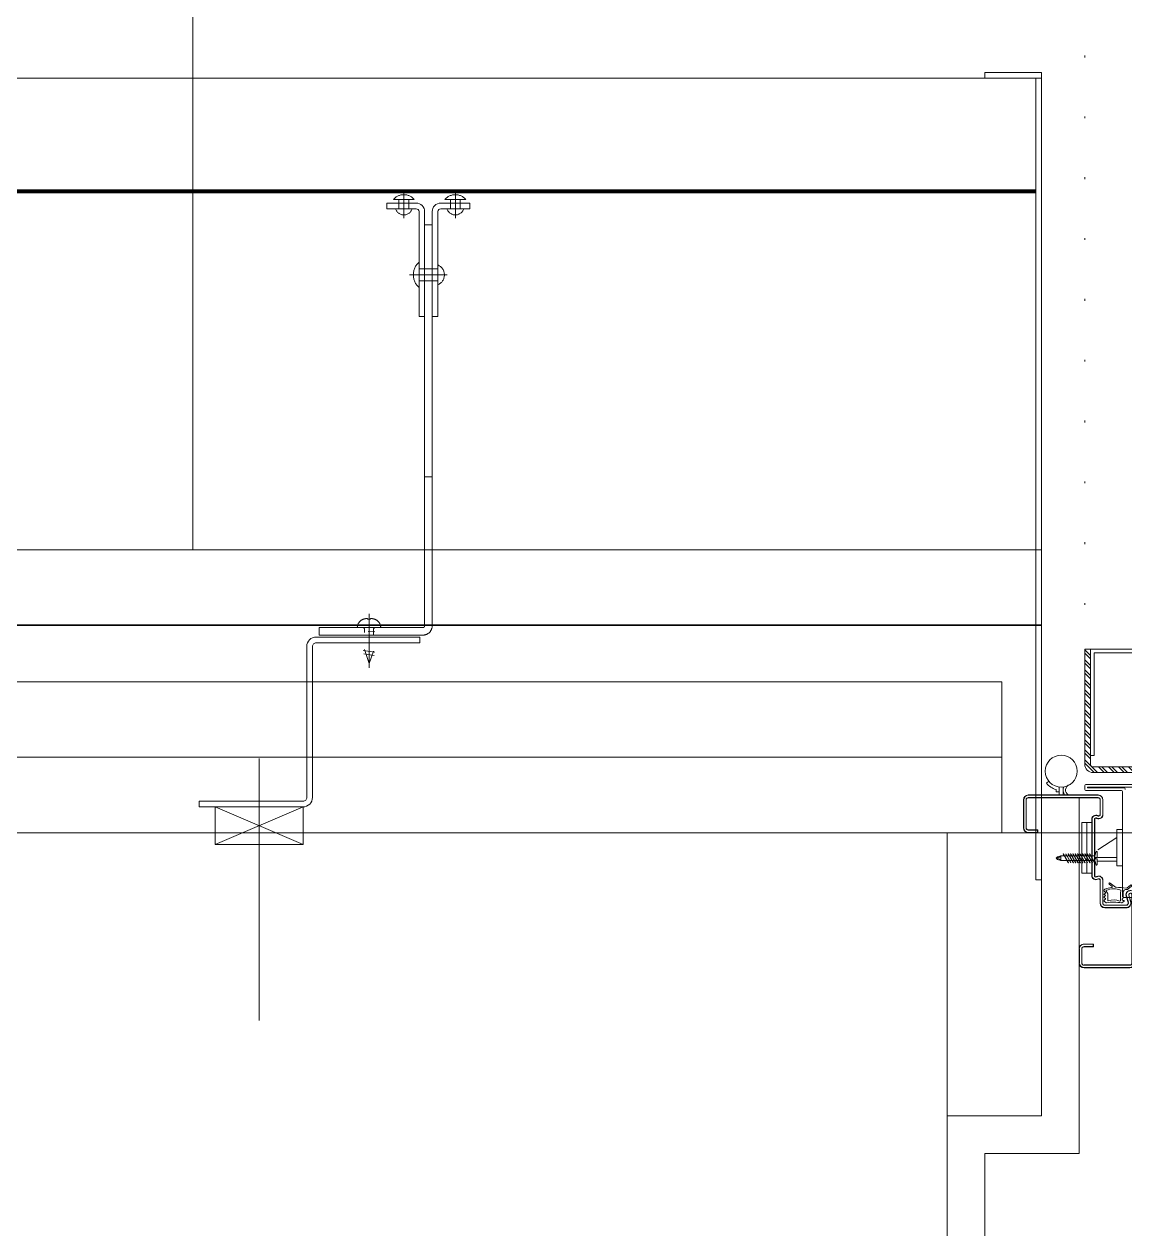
# Model space of a CAD drawing. Extents: x -2050 to 29725, y -1777 to 6820.
# Drawn here: x 4013.6 to 4071.9, y 2804 to 2867.9 of the extents above; entities that cross this region are included whole.
import ezdxf
from ezdxf.enums import TextEntityAlignment as Align

# ---------------------------------------------------------------- set-up
doc = ezdxf.new("R2010")
doc.units = 0
doc.header["$LTSCALE"] = 25
doc.header["$MEASUREMENT"] = 0
doc.linetypes.add('DOT2', pattern=[0.125, 0, -0.125])
doc.layers.get('0').update_dxf_attribs({"color": 9, "lineweight": 9})
for name, color, linetype, lineweight in [('00', 9, 'Continuous', 9), ('01', 9, 'Continuous', 9), ('06D', 9, 'Continuous', 9), ('09', 9, 'Continuous', 9), ('10', 9, 'Continuous', 9), ('14', 9, 'Continuous', 9), ('20', 9, 'DOT2', 9), ('22', 8, 'Continuous', 9), ('33', 9, 'BATTING', 9), ('40B', 9, 'Continuous', 9)]:
    doc.layers.add(name, color=color, linetype=linetype, lineweight=lineweight)
doc.styles.add('Arial', font='arial.ttf', dxfattribs={"height": 2.5})
doc.linetypes.add('BATTING', pattern='A,0.0001,-0.1,[134,ltypeshp.shx,S=0.1,R=0,X=-0.1,Y=0],-0.2,[134,ltypeshp.shx,S=0.1,R=180,X=0.1,Y=0],-0.1', length=0.4001)

# ---------------------------------------------------------------- blocks, each defined once
blk = doc.blocks.new('0_wallno')
blk.add_lwpolyline([(7.942, 0), (16.132, 0)])
at = {"style": 'Arial'}
blk.add_attdef('GENISLIK', text='', height=2, dxfattribs=at).set_placement((8.442, 0), align=Align.BOTTOM_LEFT)
blk.add_attdef('DUVARNO', text='', height=2, dxfattribs=at).set_placement((0, 0), align=Align.MIDDLE_CENTER)
blk.add_attdef('YUKSEKLIK', text='', height=2, dxfattribs=at).set_placement((8.442, -0.5), align=Align.TOP_LEFT)
blk = doc.blocks.new('p-kolon_80x80')
blk.add_lwpolyline([(-40, -40), (40, -40), (40, 40), (-40, 40)], close=True)
blk = doc.blocks.new('p- alum kaplama profil')
at = {"lineweight": 13}
blk.add_lwpolyline([(7.116, 12.591), (7.116, 26.491)], dxfattribs=at)
at = {"lineweight": 5}
blk.add_lwpolyline([(9.441, 15.16), (4.791, 15.16), (4.791, 17.159), (9.441, 17.159)], close=True, dxfattribs=at)
for points in [[(4.791, 15.16), (9.441, 17.159)], [(9.441, 15.16), (4.791, 17.159)]]:
    blk.add_lwpolyline(points, dxfattribs=at)
at = {"lineweight": 18}
blk.add_lwpolyline([(4.091, 6.157), (-1.409, 6.157), (-1.409, 6.457), (4.091, 6.457, 0.414214), (4.291, 6.657), (4.291, 14.66, -0.414214), (4.791, 15.16), (10.291, 15.16), (10.291, 14.86), (4.791, 14.86, 0.414214), (4.591, 14.66), (4.591, 6.657, -0.414214)], format="xyb", close=True, dxfattribs=at)
blk.add_lwpolyline([(-2.059, 5.556), (-2.059, -2.342), (-2.059, -15.692), (-1.659, -15.692), (-1.659, -2.342), (-1.659, 5.556), (-1.659, 5.561), (-1.658, 5.566), (-1.658, 5.571), (-1.657, 5.576), (-1.656, 5.581), (-1.654, 5.585), (-1.653, 5.59), (-1.651, 5.595), (-1.649, 5.599), (-1.647, 5.604), (-1.644, 5.608), (-1.642, 5.612), (-1.639, 5.616), (-1.636, 5.62), (-1.633, 5.624), (-1.629, 5.627), (-1.626, 5.63), (-1.622, 5.634), (-1.618, 5.637), (-1.614, 5.64), (-1.61, 5.642), (-1.606, 5.645), (-1.601, 5.647), (-1.597, 5.649), (-1.592, 5.651), (-1.588, 5.652), (-1.583, 5.653), (-1.578, 5.654), (-1.573, 5.655), (-1.569, 5.656), (-1.564, 5.656), (-1.559, 5.656), (3.941, 5.656), (3.941, 6.056), (-1.559, 6.056), (-1.583, 6.056), (-1.608, 6.054), (-1.632, 6.051), (-1.656, 6.047), (-1.68, 6.041), (-1.704, 6.035), (-1.727, 6.027), (-1.75, 6.018), (-1.772, 6.008), (-1.794, 5.997), (-1.816, 5.985), (-1.836, 5.972), (-1.857, 5.958), (-1.876, 5.943), (-1.894, 5.927), (-1.912, 5.91), (-1.929, 5.892), (-1.945, 5.874), (-1.96, 5.854), (-1.974, 5.834), (-1.988, 5.813), (-2, 5.792), (-2.011, 5.77), (-2.021, 5.748), (-2.029, 5.725), (-2.037, 5.702), (-2.044, 5.678), (-2.049, 5.654), (-2.053, 5.63), (-2.056, 5.605), (-2.058, 5.581)], close=True)
blk.add_lwpolyline([(-1.659, -2.342), (-2.059, -2.342)])
for points in [[(-2.359, -10.842), (-2.359, -16.392), (-2.359, -16.392, -0.414214), (-2.509, -16.542), (-2.509, -16.542), (-4.059, -16.542), (-4.059, -16.842), (-2.509, -16.842), (-2.509, -16.842, 0.414214), (-2.059, -16.392), (-2.059, -10.842)], [(-1.359, -10.842), (-1.659, -10.842), (-1.659, -16.392, 0.414214), (-1.209, -16.842), (-1.209, -16.842), (0.341, -16.842), (0.341, -16.542), (-1.209, -16.542), (-1.209, -16.542, -0.414214), (-1.359, -16.392), (-1.359, -16.392)]]:
    blk.add_lwpolyline(points, format="xyb", close=True)
for points in [[(1.291, 4.927, -10), (1.291, 7.795, -10)], [(1.563, 7.053, -10), (1.02, 7.13, -10)], [(1.051, 6.913, -10), (1.291, 7.556, -10)], [(1.531, 6.823, -10), (1.291, 7.556, -10)], [(1.606, 6.866, -10), (0.976, 6.956, -10)], [(1.335, 5.855, -10), (0.976, 5.876, -10)], [(1.051, 5.833, -10), (1.051, 6.013, -10)], [(1.051, 5.746, -10), (1.051, 5.833, -10)], [(1.291, 6.157, -10), (1.291, 6.257, -10)], [(1.531, 5.746, -10), (1.531, 5.923, -10)], [(0.671, 5.656, -10), (1.911, 5.656, -10)], [(0.671, 5.656, -10), (0.672, 5.637, -10), (0.673, 5.617, -10), (0.675, 5.597, -10), (0.678, 5.578, -10), (0.682, 5.558, -10), (0.686, 5.539, -10), (0.691, 5.52, -10), (0.697, 5.501, -10), (0.704, 5.483, -10), (0.712, 5.464, -10), (0.72, 5.447, -10), (0.73, 5.429, -10), (0.739, 5.412, -10), (0.75, 5.395, -10), (0.761, 5.379, -10), (0.773, 5.363, -10), (0.786, 5.348, -10), (0.799, 5.333, -10), (0.813, 5.319, -10), (0.827, 5.306, -10), (0.842, 5.293, -10), (0.857, 5.28, -10), (0.873, 5.269, -10), (0.89, 5.258, -10), (0.907, 5.247, -10), (0.924, 5.238, -10), (0.942, 5.229, -10), (0.96, 5.221, -10), (0.978, 5.214, -10), (0.997, 5.207, -10), (1.016, 5.201, -10), (1.035, 5.196, -10)], [(0.961, 5.656, -10), (0.966, 5.657, -10), (0.97, 5.657, -10), (0.974, 5.657, -10), (0.979, 5.658, -10), (0.983, 5.659, -10), (0.987, 5.66, -10), (0.992, 5.662, -10), (0.996, 5.663, -10), (1, 5.665, -10), (1.004, 5.667, -10), (1.008, 5.669, -10), (1.011, 5.672, -10), (1.015, 5.674, -10), (1.018, 5.677, -10), (1.022, 5.68, -10), (1.025, 5.683, -10), (1.028, 5.686, -10), (1.031, 5.689, -10), (1.034, 5.693, -10), (1.036, 5.696, -10), (1.038, 5.7, -10), (1.041, 5.704, -10), (1.043, 5.708, -10), (1.044, 5.712, -10), (1.046, 5.716, -10), (1.047, 5.72, -10), (1.049, 5.725, -10), (1.05, 5.729, -10), (1.05, 5.733, -10), (1.051, 5.738, -10), (1.051, 5.742, -10), (1.051, 5.746, -10)], [(1.035, 5.196, -10), (1.04, 5.195, -10), (1.045, 5.194, -10), (1.05, 5.193, -10), (1.056, 5.192, -10), (1.061, 5.191, -10), (1.066, 5.189, -10), (1.071, 5.188, -10), (1.077, 5.187, -10), (1.082, 5.186, -10), (1.087, 5.185, -10), (1.092, 5.184, -10), (1.098, 5.183, -10), (1.103, 5.182, -10), (1.108, 5.182, -10), (1.113, 5.181, -10), (1.119, 5.18, -10), (1.124, 5.179, -10), (1.129, 5.178, -10), (1.135, 5.178, -10), (1.14, 5.177, -10), (1.145, 5.176, -10), (1.151, 5.175, -10), (1.156, 5.175, -10), (1.161, 5.174, -10), (1.167, 5.173, -10), (1.172, 5.173, -10), (1.177, 5.172, -10), (1.182, 5.172, -10), (1.188, 5.171, -10), (1.193, 5.171, -10), (1.198, 5.17, -10), (1.204, 5.17, -10)], [(1.204, 5.17, -10), (1.204, 5.204, -10)], [(1.379, 5.204, -10), (1.204, 5.204, -10)], [(1.379, 5.17, -10), (1.379, 5.204, -10)], [(1.379, 5.17, -10), (1.384, 5.17, -10), (1.389, 5.171, -10), (1.395, 5.171, -10), (1.4, 5.172, -10), (1.405, 5.172, -10), (1.411, 5.173, -10), (1.416, 5.173, -10), (1.421, 5.174, -10), (1.427, 5.175, -10), (1.432, 5.175, -10), (1.437, 5.176, -10), (1.443, 5.177, -10), (1.448, 5.178, -10), (1.453, 5.178, -10), (1.459, 5.179, -10), (1.464, 5.18, -10), (1.469, 5.181, -10), (1.474, 5.182, -10), (1.48, 5.182, -10), (1.485, 5.183, -10), (1.49, 5.184, -10), (1.495, 5.185, -10), (1.501, 5.186, -10), (1.506, 5.187, -10), (1.511, 5.188, -10), (1.516, 5.189, -10), (1.522, 5.191, -10), (1.527, 5.192, -10), (1.532, 5.193, -10), (1.537, 5.194, -10), (1.543, 5.195, -10), (1.548, 5.196, -10)], [(1.531, 5.746, -10), (1.531, 5.742, -10), (1.532, 5.738, -10), (1.532, 5.733, -10), (1.533, 5.729, -10), (1.534, 5.725, -10), (1.535, 5.72, -10), (1.537, 5.716, -10), (1.538, 5.712, -10), (1.54, 5.708, -10), (1.542, 5.704, -10), (1.544, 5.7, -10), (1.546, 5.696, -10), (1.549, 5.693, -10), (1.552, 5.689, -10), (1.555, 5.686, -10), (1.558, 5.683, -10), (1.561, 5.68, -10), (1.564, 5.677, -10), (1.568, 5.674, -10), (1.571, 5.672, -10), (1.575, 5.669, -10), (1.579, 5.667, -10), (1.583, 5.665, -10), (1.587, 5.663, -10), (1.591, 5.662, -10), (1.595, 5.66, -10), (1.599, 5.659, -10), (1.604, 5.658, -10), (1.608, 5.657, -10), (1.612, 5.657, -10), (1.617, 5.657, -10), (1.621, 5.656, -10)], [(1.548, 5.196, -10), (1.567, 5.201, -10), (1.586, 5.207, -10), (1.604, 5.214, -10), (1.623, 5.221, -10), (1.641, 5.229, -10), (1.659, 5.238, -10), (1.676, 5.247, -10), (1.693, 5.258, -10), (1.709, 5.269, -10), (1.725, 5.28, -10), (1.741, 5.293, -10), (1.755, 5.306, -10), (1.77, 5.319, -10), (1.784, 5.333, -10), (1.797, 5.348, -10), (1.809, 5.363, -10), (1.821, 5.379, -10), (1.833, 5.395, -10), (1.843, 5.412, -10), (1.853, 5.429, -10), (1.862, 5.447, -10), (1.871, 5.464, -10), (1.878, 5.483, -10), (1.885, 5.501, -10), (1.891, 5.52, -10), (1.896, 5.539, -10), (1.901, 5.558, -10), (1.905, 5.578, -10), (1.908, 5.597, -10), (1.91, 5.617, -10), (1.911, 5.637, -10), (1.911, 5.656, -10)], [(-2.359, -12.517, 0), (-2.396, -12.535, 0), (-2.433, -12.555, 0), (-2.468, -12.578, 0), (-2.501, -12.603, 0), (-2.532, -12.631, 0), (-2.561, -12.661, 0), (-2.588, -12.693, 0), (-2.612, -12.727, 0), (-2.634, -12.763, 0), (-2.653, -12.8, 0), (-2.669, -12.838, 0), (-2.682, -12.878, 0), (-2.693, -12.918, 0), (-2.701, -12.959, 0), (-2.705, -13, 0), (-2.707, -13.042, 0), (-2.705, -13.084, 0), (-2.701, -13.125, 0), (-2.693, -13.166, 0), (-2.682, -13.207, 0), (-2.669, -13.246, 0), (-2.653, -13.284, 0), (-2.634, -13.321, 0), (-2.612, -13.357, 0), (-2.588, -13.391, 0), (-2.561, -13.423, 0), (-2.532, -13.453, 0), (-2.501, -13.481, 0), (-2.468, -13.506, 0), (-2.433, -13.529, 0), (-2.396, -13.549, 0), (-2.359, -13.567, 0)], [(-2.359, -13.042, 0), (-2.359, -12.517, 0)], [(-2.359, -13.042, 0), (-2.359, -12.727, 0)], [(-2.359, -12.727, 0), (-2.359, -13.042, 0)], [(-1.359, -12.727, 0), (-2.359, -12.727, 0)], [(-1.359, -13.042, 0), (-1.359, -12.367, 0)], [(-1.359, -13.717, 0), (-1.324, -13.684, 0), (-1.292, -13.65, 0), (-1.261, -13.614, 0), (-1.232, -13.576, 0), (-1.205, -13.537, 0), (-1.18, -13.496, 0), (-1.158, -13.454, 0), (-1.137, -13.411, 0), (-1.119, -13.367, 0), (-1.103, -13.323, 0), (-1.09, -13.277, 0), (-1.079, -13.231, 0), (-1.07, -13.184, 0), (-1.064, -13.137, 0), (-1.06, -13.09, 0), (-1.059, -13.042, 0), (-1.06, -12.995, 0), (-1.064, -12.947, 0), (-1.07, -12.9, 0), (-1.079, -12.853, 0), (-1.09, -12.807, 0), (-1.103, -12.761, 0), (-1.119, -12.717, 0), (-1.137, -12.673, 0), (-1.158, -12.63, 0), (-1.18, -12.588, 0), (-1.205, -12.547, 0), (-1.232, -12.508, 0), (-1.261, -12.471, 0), (-1.292, -12.434, 0), (-1.324, -12.4, 0), (-1.359, -12.367, 0)], [(-2.859, -13.042, 0), (-0.859, -13.042, 0)], [(-2.359, -13.042, 0), (-2.359, -13.357, 0)], [(-2.359, -13.042, 0), (-2.359, -13.567, 0)], [(-2.359, -13.357, 0), (-2.359, -13.042, 0)], [(-1.359, -13.357, 0), (-2.359, -13.357, 0)], [(-1.359, -13.042, 0), (-1.359, -13.717, 0)], [(-2.846, -16.542, 0), (-2.858, -16.507, 0), (-2.872, -16.474, 0), (-2.89, -16.442, 0), (-2.91, -16.411, 0), (-2.932, -16.382, 0), (-2.957, -16.355, 0), (-2.983, -16.33, 0), (-3.012, -16.307, 0), (-3.042, -16.286, 0), (-3.074, -16.268, 0), (-3.107, -16.252, 0), (-3.141, -16.239, 0), (-3.177, -16.229, 0), (-3.213, -16.222, 0), (-3.249, -16.218, 0), (-3.286, -16.216, 0), (-3.322, -16.218, 0), (-3.358, -16.222, 0), (-3.394, -16.229, 0), (-3.43, -16.239, 0), (-3.464, -16.252, 0), (-3.497, -16.268, 0), (-3.529, -16.286, 0), (-3.559, -16.307, 0), (-3.588, -16.33, 0), (-3.614, -16.355, 0), (-3.639, -16.382, 0), (-3.661, -16.411, 0), (-3.681, -16.442, 0), (-3.699, -16.474, 0), (-3.713, -16.507, 0), (-3.726, -16.542, 0)], [(-3.286, -16.542, 0), (-3.726, -16.542, 0)], [(-3.286, -16.542, 0), (-3.546, -16.542, 0)], [(-3.546, -16.542, 0), (-3.286, -16.542, 0)], [(-3.546, -17.042, 0), (-3.546, -16.542, 0)], [(-3.286, -17.542, 0), (-3.286, -16.042, 0)], [(-3.286, -16.542, 0), (-2.846, -16.542, 0)], [(-3.286, -16.542, 0), (-3.026, -16.542, 0)], [(-3.026, -16.542, 0), (-3.286, -16.542, 0)], [(-3.026, -17.042, 0), (-3.026, -16.542, 0)], [(-0.996, -16.542, 0), (-0.984, -16.507, 0), (-0.969, -16.474, 0), (-0.952, -16.442, 0), (-0.932, -16.411, 0), (-0.909, -16.382, 0), (-0.885, -16.355, 0), (-0.858, -16.33, 0), (-0.83, -16.307, 0), (-0.799, -16.286, 0), (-0.768, -16.268, 0), (-0.734, -16.252, 0), (-0.7, -16.239, 0), (-0.665, -16.229, 0), (-0.629, -16.222, 0), (-0.592, -16.218, 0), (-0.556, -16.216, 0), (-0.519, -16.218, 0), (-0.483, -16.222, 0), (-0.447, -16.229, 0), (-0.412, -16.239, 0), (-0.377, -16.252, 0), (-0.344, -16.268, 0), (-0.312, -16.286, 0), (-0.282, -16.307, 0), (-0.254, -16.33, 0), (-0.227, -16.355, 0), (-0.202, -16.382, 0), (-0.18, -16.411, 0), (-0.16, -16.442, 0), (-0.143, -16.474, 0), (-0.128, -16.507, 0), (-0.116, -16.542, 0)], [(-0.556, -16.542, 0), (-0.996, -16.542, 0)], [(-0.556, -16.542, 0), (-0.816, -16.542, 0)], [(-0.816, -16.542, 0), (-0.556, -16.542, 0)], [(-0.816, -17.042, 0), (-0.816, -16.542, 0)], [(-0.556, -17.542, 0), (-0.556, -16.042, 0)], [(-0.556, -16.542, 0), (-0.296, -16.542, 0)], [(-0.556, -16.542, 0), (-0.116, -16.542, 0)], [(-0.296, -16.542, 0), (-0.556, -16.542, 0)], [(-0.296, -17.042, 0), (-0.296, -16.542, 0)], [(-3.837, -17.042, 0), (-3.81, -17.071, 0), (-3.782, -17.098, 0), (-3.753, -17.124, 0), (-3.722, -17.148, 0), (-3.69, -17.17, 0), (-3.657, -17.191, 0), (-3.623, -17.21, 0), (-3.588, -17.227, 0), (-3.552, -17.242, 0), (-3.515, -17.255, 0), (-3.478, -17.266, 0), (-3.44, -17.276, 0), (-3.402, -17.283, 0), (-3.363, -17.288, 0), (-3.324, -17.291, 0), (-3.286, -17.292, 0), (-3.247, -17.291, 0), (-3.208, -17.288, 0), (-3.169, -17.283, 0), (-3.131, -17.276, 0), (-3.093, -17.266, 0), (-3.056, -17.255, 0), (-3.019, -17.242, 0), (-2.983, -17.227, 0), (-2.948, -17.21, 0), (-2.914, -17.191, 0), (-2.881, -17.17, 0), (-2.849, -17.148, 0), (-2.818, -17.124, 0), (-2.789, -17.098, 0), (-2.761, -17.071, 0), (-2.735, -17.042, 0)], [(-3.286, -17.042, 0), (-3.837, -17.042, 0)], [(-3.286, -17.042, 0), (-2.735, -17.042, 0)], [(-0.556, -17.042, 0), (-1.107, -17.042, 0)], [(-0.005, -17.042, 0), (-0.031, -17.071, 0), (-0.059, -17.098, 0), (-0.089, -17.124, 0), (-0.119, -17.148, 0), (-0.151, -17.17, 0), (-0.184, -17.191, 0), (-0.218, -17.21, 0), (-0.253, -17.227, 0), (-0.289, -17.242, 0), (-0.326, -17.255, 0), (-0.363, -17.266, 0), (-0.401, -17.276, 0), (-0.439, -17.283, 0), (-0.478, -17.288, 0), (-0.517, -17.291, 0), (-0.556, -17.292, 0), (-0.595, -17.291, 0), (-0.634, -17.288, 0), (-0.672, -17.283, 0), (-0.711, -17.276, 0), (-0.749, -17.266, 0), (-0.786, -17.255, 0), (-0.823, -17.242, 0), (-0.858, -17.227, 0), (-0.893, -17.21, 0), (-0.928, -17.191, 0), (-0.961, -17.17, 0), (-0.993, -17.148, 0), (-1.023, -17.124, 0), (-1.053, -17.098, 0), (-1.08, -17.071, 0), (-1.107, -17.042, 0)], [(-0.556, -17.042, 0), (-0.005, -17.042, 0)]]:
    blk.add_polyline3d(points)
blk = doc.blocks.new('*U10')
at = {"ltscale": 15}
for p, q in [((-24.93, 0.89), (-25.66, 0)), ((-24.93, -0.89), (-25.66, 0)), ((-22.87, 1.5), (-24.93, 0.89)), ((-22.87, 1.5), (-22.87, -1.5)), ((-21.22, -2.65), (-18.09, 2.84)), ((-21.05, -2.75), (-17.92, 2.75)), ((-19.72, -2.65), (-16.59, 2.84)), ((-19.55, -2.75), (-16.42, 2.75)), ((-18.49, 1.5), (-18.35, 1.99)), ((-18.22, -2.65), (-15.09, 2.84)), ((-18.05, -2.75), (-14.92, 2.75)), ((-16.99, 1.5), (-16.85, 1.99)), ((-16.72, -2.65), (-13.59, 2.84)), ((-16.55, -2.75), (-13.42, 2.75)), ((-15.49, 1.5), (-15.35, 1.99)), ((-15.22, -2.65), (-12.09, 2.84)), ((-15.05, -2.75), (-11.92, 2.75)), ((-13.99, 1.5), (-13.85, 1.99)), ((-13.72, -2.65), (-10.59, 2.84)), ((-13.55, -2.75), (-10.42, 2.75)), ((-12.49, 1.5), (-12.35, 1.99)), ((-12.22, -2.65), (-9.09, 2.84)), ((-12.05, -2.75), (-8.92, 2.75)), ((-10.99, 1.5), (-10.85, 1.99)), ((-10.72, -2.65), (-7.59, 2.84)), ((-10.55, -2.75), (-7.42, 2.75)), ((-9.49, 1.5), (-9.35, 1.99)), ((-9.22, -2.65), (-6.09, 2.84)), ((-9.05, -2.75), (-5.92, 2.75)), ((-7.99, 1.5), (-7.85, 1.99)), ((-7.72, -2.65), (-4.59, 2.84)), ((-7.55, -2.75), (-4.42, 2.75)), ((-6.49, 1.5), (-6.35, 1.99)), ((-6.22, -2.65), (-3.09, 2.84)), ((-6.05, -2.75), (-2.92, 2.75)), ((-4.99, 1.5), (-4.85, 1.99)), ((-4.72, -2.65), (-1.59, 2.84)), ((-4.55, -2.75), (-1.42, 2.75)), ((-3.49, 1.5), (-3.35, 1.99)), ((-1.99, 1.5), (-1.85, 1.99)), ((-0.47, 4.2), (-1.5, 1.5)), ((0, 0.49), (-0.56, 0.49)), ((-24.93, -0.89), (-22.87, -1.5)), ((-8.56, -1.5), (-22.87, -1.5)), ((-21.22, -2.65), (-20.88, -1.5)), ((-20.34, -1.5), (-19.06, -1.5)), ((-19.72, -2.65), (-19.38, -1.5)), ((-18.84, -1.5), (-17.56, -1.5)), ((-18.22, -2.65), (-17.88, -1.5)), ((-17.34, -1.5), (-16.06, -1.5)), ((-16.72, -2.65), (-16.38, -1.5)), ((-15.84, -1.5), (-14.56, -1.5)), ((-15.22, -2.65), (-14.88, -1.5)), ((-14.34, -1.5), (-13.06, -1.5)), ((-13.72, -2.65), (-13.38, -1.5)), ((-12.84, -1.5), (-11.56, -1.5)), ((-12.22, -2.65), (-11.88, -1.5)), ((-11.34, -1.5), (-10.06, -1.5)), ((-10.72, -2.65), (-10.38, -1.5)), ((-9.84, -1.5), (-8.56, -1.5)), ((-9.22, -2.65), (-8.88, -1.5)), ((-8.34, -1.5), (-7.06, -1.5)), ((-7.72, -2.65), (-7.38, -1.5)), ((-6.84, -1.5), (-5.56, -1.5)), ((-6.22, -2.65), (-5.88, -1.5)), ((-5.34, -1.5), (-4.06, -1.5)), ((-4.72, -2.65), (-4.38, -1.5)), ((-3.84, -1.5), (-2.12, -1.5)), ((-0.47, -4.2), (-1.5, -1.5)), ((0, -0.49), (-0.56, -0.49))]:
    blk.add_line(p, q, dxfattribs=at)
for p, q in [((-6.85, 1.5), (-22.87, 1.5)), ((-17.35, 1.5), (-18.63, 1.5)), ((-15.85, 1.5), (-17.13, 1.5)), ((-14.35, 1.5), (-15.63, 1.5)), ((-12.85, 1.5), (-14.13, 1.5)), ((-11.35, 1.5), (-12.63, 1.5)), ((-9.85, 1.5), (-11.13, 1.5)), ((-8.35, 1.5), (-9.63, 1.5)), ((-6.85, 1.5), (-8.13, 1.5)), ((-5.35, 1.5), (-6.63, 1.5)), ((-3.85, 1.5), (-5.13, 1.5)), ((-2.35, 1.5), (-3.63, 1.5)), ((-1.5, 1.5), (-2.13, 1.5)), ((0, 0.49), (0, 4.07)), ((-1.5, -1.5), (-2.12, -1.5)), ((0, -0.49), (0, -4.07))]:
    blk.add_line(p, q)
for centre, radius, start, end in [((-25.96, 3.91), 3.92, 274.361, 322.10246), ((-25.96, -3.91), 3.92, 37.89754, 85.639), ((-18, 2.8), 0.0971, 330.32042, 150.32042), ((-16.5, 2.8), 0.0971, 330.32042, 150.32042), ((-15, 2.8), 0.0971, 330.32042, 150.32042), ((-13.5, 2.8), 0.0971, 330.32042, 150.32042), ((-12, 2.8), 0.0971, 330.32042, 150.32042), ((-10.5, 2.8), 0.0971, 330.32042, 150.32042), ((-9, 2.8), 0.0971, 330.32042, 150.32042), ((-7.5, 2.8), 0.0971, 330.32042, 150.32042), ((-6, 2.8), 0.0971, 330.32042, 150.32042), ((-4.5, 2.8), 0.0971, 330.32042, 150.32042), ((-3, 2.8), 0.0971, 330.32042, 150.32042), ((-1.5, 2.8), 0.0971, 330.32042, 150.32042), ((-0.56, 0), 0.486, 90, 270), ((-0.25, 4.07), 0.25, 0, 150.08641), ((-21.13, -2.7), 0.0971, 150.32042, 330.32042), ((-19.63, -2.7), 0.0971, 150.32042, 330.32042), ((-18.13, -2.7), 0.0971, 150.32042, 330.32042), ((-16.63, -2.7), 0.0971, 150.32042, 330.32042), ((-15.13, -2.7), 0.0971, 150.32042, 330.32042), ((-13.63, -2.7), 0.0971, 150.32042, 330.32042), ((-12.13, -2.7), 0.0971, 150.32042, 330.32042), ((-10.63, -2.7), 0.0971, 150.32042, 330.32042), ((-9.13, -2.7), 0.0971, 150.32042, 330.32042), ((-7.63, -2.7), 0.0971, 150.32042, 330.32042), ((-6.13, -2.7), 0.0971, 150.32042, 330.32042), ((-4.63, -2.7), 0.0971, 150.32042, 330.32042), ((-0.25, -4.07), 0.25, 209.91359, 0)]:
    blk.add_arc(centre, radius, start, end, dxfattribs=at)
blk = doc.blocks.new('conta')
at = {"ltscale": 10}
for p, q in [((-2649.872, 5345.532), (-2649.809, 5345.609)), ((-2649.718, 5345.404), (-2649.277, 5345.404)), ((-2649.249, 5345.412), (-2649.093, 5345.514)), ((-2648.832, 5344.873), (-2648.555, 5345.238)), ((-2648.774, 5345.116), (-2648.635, 5345.298)), ((-2648.565, 5345.308), (-2648.565, 5345.308)), ((-2649.885, 5344.456), (-2649.782, 5344.302)), ((-2649.782, 5344.302), (-2649.74, 5344.303)), ((-2648.966, 5344.049), (-2648.777, 5343.802)), ((-2648.873, 5344.092), (-2648.698, 5343.862)), ((-2648.707, 5343.792), (-2648.707, 5343.792))]:
    blk.add_line(p, q, dxfattribs=at)
for centre, radius, start, end in [((-2653.03, 5344.998), 3.186, 350.46739, 8.93723), ((-2649.833, 5345.501), 0.05, 140.63452, 188.93723), ((-2649.743, 5345.585), 0.0696, 22.24275, 159.25804), ((-2650.937, 5345.007), 1.243, 340.33821, 16.77718), ((-2649.718, 5345.374), 0.03, 90, 196.77718), ((-2649.277, 5345.454), 0.05, 270, 303.00619), ((-2649.077, 5345.488), 0.03, 4.79721, 123.00619), ((-2650.219, 5344.993), 1.273, 338.70659, 23.04177), ((-2649.014, 5345.566), 0.05, 18.79511, 42.1429), ((-2651.17, 5344.832), 2.328, 7.58966, 18.79511), ((-2649.738, 5344.578), 0.03, 160.33821, 273.26661), ((-2658.196, 5345.193), 9.36, 353.68569, 357.8537), ((-2648.813, 5345.146), 0.05, 187.58966, 322.73473), ((-2648.793, 5344.843), 0.05, 142.73473, 180.2669), ((-2648.595, 5345.268), 0.05, 52.73473, 142.73473), ((-2648.595, 5345.268), 0.05, 322.73473, 52.73473), ((-2649.868, 5344.467), 0.02, 170.46739, 213.74513), ((-2649.565, 5341.546), 3.007, 80.43616, 93.26661), ((-2649.216, 5344.145), 0.231, 353.95711, 81.90038), ((-2649.06, 5344.541), 0.03, 260.43616, 338.70659), ((-2648.886, 5344.11), 0.1, 173.95711, 217.26527), ((-2648.793, 5344.153), 0.1, 173.68569, 217.26527), ((-2648.738, 5343.832), 0.05, 217.26527, 307.26527), ((-2648.738, 5343.832), 0.05, 307.26527, 37.26527)]:
    blk.add_arc(centre, radius, start, end, dxfattribs=at)
for points, knots in [([(-2648.977, 5345.599), (-2649.004, 5345.629), (-2649.086, 5345.712), (-2649.23, 5345.441), (-2649.321, 5345.74), (-2649.39, 5345.456), (-2649.506, 5345.749), (-2649.589, 5345.503), (-2649.651, 5345.57), (-2649.679, 5345.611)], [0.0086373, 0.0086373, 0.0086373, 0.0086373, 0.1097304, 0.3133405, 0.4430081, 0.5658764, 0.7165186, 0.8527974, 0.9648495, 0.9648495, 0.9648495, 0.9648495]), ([(-2649.74, 5344.306), (-2649.741, 5344.344), (-2649.7, 5344.518), (-2649.59, 5344.33), (-2649.336, 5344.364), (-2649.233, 5344.371), (-2649.183, 5344.373)], [0, 0, 0, 0, 0.1008757, 0.3841126, 0.5436166, 0.6906785, 0.6906785, 0.6906785, 0.6906785])]:
    blk.add_open_spline(points, degree=3, knots=knots, dxfattribs=at)
blk = doc.blocks.new('p-yn_sackasa')
at = {"layer": '10', "linetype": 'Continuous'}
for p, q in [((2.688, 7.163), (0.261, 7.163)), ((2.688, 7.15), (0.261, 7.15)), ((0, 6.16), (0, 6.902)), ((0.013, 6.902), (0.013, 6.154)), ((0.139, 6.902), (0.139, 6.16)), ((0.152, 6.902), (0.152, 6.16)), ((2.688, 7.024), (0.261, 7.024)), ((0.261, 7.011), (2.688, 7.011)), ((2.798, 3.288), (2.798, 6.902)), ((2.81, 3.288), (2.81, 6.902)), ((2.937, 3.288), (2.937, 6.902)), ((2.949, 3.288), (2.949, 6.902)), ((0.255, 5.912), (0.746, 5.912)), ((0.261, 6.051), (0.758, 6.051)), ((0.746, 6.038), (0.261, 6.038)), ((0.758, 5.899), (0.261, 5.899)), ((0.746, 5.912), (0.746, 6.038)), ((0.758, 5.899), (0.758, 6.051)), ((1.365, 3.983), (2.494, 3.983)), ((2.494, 3.971), (1.365, 3.971)), ((1.365, 3.844), (2.494, 3.844)), ((1.112, 2.517), (1.112, 3.73)), ((1.125, 2.517), (1.125, 3.73)), ((1.251, 3.73), (1.251, 2.517)), ((1.264, 2.517), (1.264, 3.73)), ((2.494, 3.831), (1.365, 3.831)), ((2.599, 3.69), (2.496, 3.356)), ((2.508, 3.352), (2.611, 3.686)), ((2.732, 3.649), (2.629, 3.315)), ((2.744, 3.645), (2.641, 3.312)), ((0.674, -0.706), (0.674, 2.272)), ((0.687, -0.711), (0.687, 2.272)), ((0.813, -0.711), (0.813, 2.272)), ((0.826, -0.711), (0.826, 2.272)), ((0.924, 2.333), (0.946, 2.321)), ((0.929, 2.344), (0.952, 2.333)), ((0.986, 2.457), (1.009, 2.445)), ((1.015, 2.457), (0.992, 2.468)), ((-2.191, 0), (-2.191, -0.152)), ((-2.949, -0.253), (-2.949, -1.747)), ((-2.937, -1.747), (-2.937, -0.253)), ((-2.81, -0.253), (-2.81, -1.747)), ((-2.798, -0.253), (-2.798, -1.747)), ((-2.191, 0), (-2.697, 0)), ((-2.204, -0.013), (-2.697, -0.013)), ((-2.204, -0.139), (-2.697, -0.139)), ((-2.191, -0.152), (-2.697, -0.152)), ((-2.204, -0.139), (-2.204, -0.013)), ((0.924, -0.771), (0.946, -0.759)), ((0.929, -0.782), (0.952, -0.771)), ((0.986, -0.895), (1.009, -0.884)), ((1.015, -0.895), (0.992, -0.906)), ((1.112, -0.955), (1.112, -1.747)), ((1.125, -0.955), (1.125, -1.747)), ((1.251, -0.955), (1.251, -1.747)), ((1.264, -0.955), (1.264, -1.747)), ((1.011, -1.848), (-2.697, -1.848)), ((1.011, -1.861), (-2.697, -1.861)), ((-2.697, -1.987), (1.011, -1.987)), ((1.011, -2), (-2.697, -2))]:
    blk.add_line(p, q, dxfattribs=at)
for points in [[(0.146, 2.142), (0.674, 2.142), (0.674, -0.543), (0.146, -0.543)], [(0.146, 2.142), (0.41, 2.142), (0.41, -0.543), (0.146, -0.543)]]:
    blk.add_lwpolyline(points, close=True, dxfattribs=at)
for centre, radius, start, end in [((0.261, 6.902), 0.261, 90, 180), ((0.261, 6.902), 0.249, 90, 180), ((2.688, 6.902), 0.261, 0, 90), ((2.688, 6.902), 0.249, 0, 90), ((0.261, 6.902), 0.122, 90, 180), ((0.261, 6.902), 0.11, 90, 180), ((2.688, 6.902), 0.122, 0, 90), ((2.688, 6.902), 0.11, 0, 90), ((0.261, 6.16), 0.261, 180, 270), ((0.261, 6.16), 0.249, 181.34499, 271.35021), ((0.261, 6.16), 0.122, 180, 270), ((0.261, 6.16), 0.11, 180, 270), ((1.365, 3.73), 0.253, 90, 180), ((1.365, 3.73), 0.24, 90, 180), ((1.365, 3.73), 0.114, 90, 180), ((2.494, 3.722), 0.261, 342.86025, 90), ((2.494, 3.722), 0.249, 342.86129, 90), ((2.494, 3.722), 0.122, 342.86074, 90), ((1.365, 3.73), 0.101, 90, 180), ((2.718, 3.288), 0.232, 162.8601, 0), ((2.494, 3.722), 0.11, 342.86215, 90), ((2.718, 3.288), 0.219, 162.86127, 0), ((2.718, 3.288), 0.0927, 162.86053, 0), ((2.718, 3.288), 0.0801, 162.86241, 0), ((0.893, 2.272), 0.219, 63.21528, 180), ((0.893, 2.272), 0.206, 63.21689, 180), ((0.893, 2.272), 0.0801, 63.21502, 180), ((0.893, 2.272), 0.0674, 63.21445, 180), ((1.045, 2.517), 0.219, 243.21479, 0), ((1.045, 2.517), 0.206, 243.2197, 0), ((1.045, 2.517), 0.0801, 243.22028, 0), ((1.045, 2.517), 0.0674, 243.21287, 0), ((-2.697, -0.253), 0.253, 90, 180), ((-2.697, -0.253), 0.24, 90, 180), ((-2.697, -0.253), 0.114, 90, 180), ((-2.697, -0.253), 0.101, 90, 180), ((0.893, -0.711), 0.219, 180, 296.78496), ((0.893, -0.711), 0.206, 180, 296.78515), ((0.893, -0.711), 0.0801, 180, 296.78498), ((0.893, -0.711), 0.0674, 180, 180.52454), ((0.893, -0.711), 0.0674, 180, 296.78713), ((1.045, -0.955), 0.219, 0, 116.78545), ((1.045, -0.955), 0.206, 0, 116.78362), ((1.045, -0.955), 0.0801, 0, 116.78105), ((1.045, -0.955), 0.0674, 0, 116.78713), ((-2.697, -1.747), 0.253, 180, 270), ((-2.697, -1.747), 0.24, 180, 270), ((-2.697, -1.747), 0.114, 180, 270), ((-2.697, -1.747), 0.101, 180, 270), ((1.011, -1.747), 0.114, 270, 0), ((1.011, -1.747), 0.24, 270, 0), ((1.011, -1.747), 0.101, 270, 0), ((1.011, -1.747), 0.253, 270, 0)]:
    blk.add_arc(centre, radius, start, end, dxfattribs=at)
at = {"layer": '10', "xscale": 0.0842696629213483, "yscale": 0.0842696629213483, "zscale": 0.0842696629213483}
blk.add_blockref('*U10', (0.952, 1.349), dxfattribs=at)
at = {"layer": '14', "xscale": -0.7887640449438696, "yscale": 0.7887640449438696, "zscale": 0.7887640449438204, "rotation": 90}
blk.add_blockref('conta', (4217.779, -2086.42), dxfattribs=at)
blk = doc.blocks.new('K-YN-01A')
at = {"layer": '09', "ltscale": 0.5}
h = blk.add_hatch(dxfattribs=at)
h.set_pattern_fill('ANSI32', color=256, angle=-270, style=0)
h.set_pattern_definition([(135, (-4052.79308, -8323.56377), (-0.265165043, -0.265165043), []), (135, (-4052.79308, -8323.387), (-0.265165043, -0.265165043), [])])
edge = h.paths.add_edge_path()
edge.add_line((0, -98.062), (0.3, -98.062))
edge.add_line((0.3, -98.062), (0.3, -104.162))
edge.add_arc((0.45, -104.162), 0.15, 180, 270.01059)
edge.add_line((0.45, -104.312), (3.05, -104.312))
edge.add_line((3.05, -104.312), (3.05, -104.612))
edge.add_line((3.05, -104.612), (0.45, -104.612))
edge.add_arc((0.45, -104.162), 0.45, 180.00073, 269.99952, ccw=False)
edge.add_line((0, -104.162), (0, -98.062))
at = {"layer": '10', "ltscale": 10}
for p, q in [((-1.899, -105.069), (-2.029, -105.176)), ((-1.899, -105.069), (-2.029, -105.176)), ((-1.353, -105.798), (-1.353, -105.37)), ((-1.353, -105.798), (-1.353, -105.37)), ((-1.143, -105.798), (-1.143, -105.37)), ((-1.143, -105.798), (-1.143, -105.37)), ((0, -105.338), (0, -105.463)), ((0.1, -105.238), (105.3, -105.238)), ((-1.522, -105.637), (-1.522, -105.508)), ((-1.522, -105.637), (-1.522, -105.508)), ((-1.522, -105.637), (-1.353, -105.637)), ((-1.522, -105.637), (-1.353, -105.637)), ((0.1, -105.563), (1.95, -105.563)), ((0.15, -105.392), (0.15, -105.408)), ((0.155, -105.388), (105.245, -105.388)), ((0.155, -105.412), (2.05, -105.412)), ((2, -105.612), (2, -111.138)), ((1.7, -107.625), (1.7, -108.057)), ((2, -107.625), (1.7, -107.625)), ((2, -108.057), (2, -107.625)), ((0.7, -108.707), (1.7, -108.057)), ((1.7, -108.057), (1.7, -109.557)), ((2, -109.557), (2, -108.057)), ((1.7, -109.107), (0.7, -109.107)), ((1.7, -109.307), (0.7, -109.307)), ((1.7, -109.557), (2, -109.557)), ((2.1, -111.238), (103.3, -111.238))]:
    blk.add_line(p, q, dxfattribs=at)
at = {"layer": '10', "ltscale": 0.3}
blk.add_lwpolyline([(0, -98.062), (0.3, -98.062), (0.3, -104.162, 0.414268), (0.45, -104.312), (3.05, -104.312), (3.05, -104.612), (0.45, -104.612, -0.414207), (0, -104.162), (0, -98.062)], format="xyb", dxfattribs=at)
at = {"layer": '10'}
blk.add_lwpolyline([(41.308, -98.062), (0.3, -98.062), (0.3, -103.712), (0.5, -103.712), (0.5, -98.262), (41.308, -98.262)], dxfattribs=at)
at = {"layer": '10', "ltscale": 10}
blk.add_circle((-1.248, -104.534), 0.843, dxfattribs=at)
blk.add_circle((-1.248, -104.534), 0.843, dxfattribs=at)
for centre, radius, start, end in [((-1.248, -104.534), 1.011, 219.4092, 254.28614), ((-1.248, -104.534), 1.011, 219.4092, 254.28614), ((-0.717, -105.537), 0.428, 156.35197, 217.62095), ((-0.717, -105.537), 0.428, 156.35197, 217.62095), ((-0.717, -105.537), 0.302, 105.55242, 240.03149), ((-0.717, -105.537), 0.302, 105.55242, 240.03149), ((0.1, -105.338), 0.1, 90, 180), ((0.1, -105.463), 0.1, 180, 270), ((0.155, -105.392), 0.005, 90, 180), ((0.155, -105.408), 0.005, 180, 270), ((1.95, -105.612), 0.05, 0, 90), ((2.05, -105.513), 0.1, 0, 90), ((2.1, -111.138), 0.1, 180, 270)]:
    blk.add_arc(centre, radius, start, end, dxfattribs=at)
at = {"layer": '20'}
blk.add_lwpolyline([(0, -105.4), (0, 0)], dxfattribs=at)
blk.add_arc((0, -105.4), 105.4, 359.96494, 90, dxfattribs=at)
at = {"xscale": -1, "rotation": 180}
blk.add_blockref('p-yn_sackasa', (-0.3, -107.798), dxfattribs=at)
blk = doc.blocks.new('p-zemin kat')
at = {"layer": '00'}
blk.add_lwpolyline([(4062.5, 2810), (4067.5, 2810), (4067.5, 2825), (4062.5, 2825)], close=True, dxfattribs=at)
at = {"layer": '06D'}
for points in [[(2529.825, 2825), (2529.825, 2865), (4067.5, 2865), (4067.5, 2825)], [(3910, 2840.001), (4067.5, 2840.002)], [(4065.408, 2825), (4065.408, 2833), (3910, 2833), (3910, 2825)]]:
    blk.add_lwpolyline(points, dxfattribs=at)
at = {"layer": '10', "ltscale": 0.3}
blk.add_lwpolyline([(4067.5, 2822.5), (4067.5, 2865.3), (4064.5, 2865.3), (4064.5, 2865), (4067.2, 2865), (4067.2, 2822.5)], close=True, dxfattribs=at)
at = {"layer": '10'}
for points, const_width in [([(2529.825, 2859), (4067.2, 2859)], 0.2), ([(3903.37, 2836.001), (4067.5, 2836.002)], 0.1)]:
    blk.add_lwpolyline(points, dxfattribs=dict(at, const_width=const_width))
at = {"layer": '14'}
blk.add_lwpolyline([(3908, 2819.3), (3908, 2803), (3980.5, 2803), (3980.5, 2803), (3980.5, 2803), (3980.5, 2363), (4060.5, 2363), (4069.5, 2363), (4069.5, 2382), (4064.5, 2382), (4064.5, 2447), (3999.5, 2447), (3999.5, 2743), (4064.5, 2743), (4064.5, 2808), (4069.5, 2808), (4069.5, 2826.861)], dxfattribs=at)
at = {"layer": '33', "ltscale": 0.4}
blk.add_lwpolyline([(3910, 2829), (4065.408, 2829)], dxfattribs=at)
at = {"layer": '40B'}
blk.add_lwpolyline([(3990, 2372.5), (3990, 2825), (4200, 2825), (4200, 2372.5)], close=True, dxfattribs=at)
blk.add_blockref('K-YN-01A', (4069.8, 2932.798))
at = {"layer": '01'}
blk.add_blockref('p-kolon_80x80', (4022.5, 2785), dxfattribs=at)
at = {"layer": '10', "rotation": 180}
blk.add_blockref('p- alum kaplama profil', (4033.141, 2841.529), dxfattribs=at)

msp = doc.modelspace()

# ---------------------------------------------------------------- block references
at = {"layer": '10'}
msp.add_blockref('p-zemin kat', (0, 0), dxfattribs=at)
at = {"layer": '22', "xscale": -5, "yscale": 5, "zscale": 5, "rotation": 90}
msp.add_blockref('0_wallno', (4022.5, 2920.66), dxfattribs=at)

doc.saveas('drawing.dxf')
